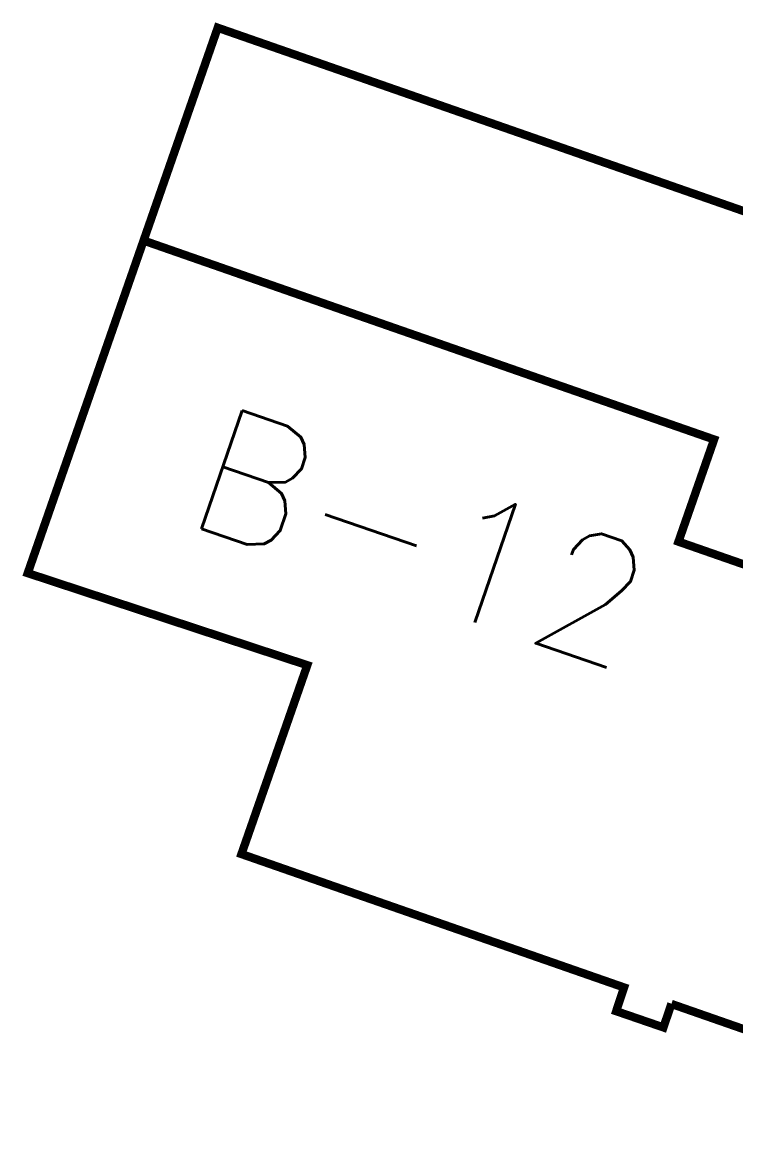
# Model space of a CAD drawing. Header units: inches. Extents: x 350994 to 353538, y 1581369 to 1583842.
# Drawn here: x 351430.25 to 351438.82, y 1583352.42 to 1583365.88 of the extents above; entities that cross this region are included whole.
import ezdxf
from ezdxf.enums import TextEntityAlignment as Align

# ---------------------------------------------------------------- set-up
doc = ezdxf.new("R2010")
doc.units = ezdxf.units.IN
doc.header["$MEASUREMENT"] = 0
doc.linetypes.add('1', pattern=[0])
doc.linetypes.add('ACAD_ISO03W100', pattern=[30, 12, -18])
for name, color, linetype in [('BOUNDARY', 5, 'Continuous'), ('BULDING', 5, '1'), ('CW', 94, '1')]:
    doc.layers.add(name, color=color, linetype=linetype)
doc.styles.add('ROMANS', font='ROMANS.shx')

msp = doc.modelspace()

# ---------------------------------------------------------------- linework, layer by layer
at = {"layer": 'BOUNDARY', "lineweight": 5, "elevation": 96.778}
msp.add_lwpolyline([(351438.047, 1583354.09, 0.1, 0.1, 0), (351437.95, 1583353.805, 0.1, 0.1, 0), (351437.383, 1583354, 0.1, 0.1, 0), (351437.477, 1583354.285, 0.1, 0.1, 0), (351437.477, 1583354.285, 0.1, 0.1, 0), (351432.88, 1583355.887, 0.1, 0.1, 0), (351433.671, 1583358.155, 0.1, 0.1, 0), (351430.312, 1583359.261, 0.1, 0.1, 0), (351431.704, 1583363.255, 0.1, 0.1, 0), (351438.559, 1583360.866, 0.1, 0.1, 0), (351438.131, 1583359.639, 0.1, 0.1, 0), (351440.751, 1583358.726, 0.1, 0.1, 0), (351441.179, 1583359.953, 0.1, 0.1, 0), (351448.034, 1583357.564, 0.1, 0.1, 0), (351446.642, 1583353.57, 0.1, 0.1, 0), (351443.41, 1583354.696, 0.1, 0.1, 0), (351442.64, 1583352.485, 0.1, 0.1, 0), (351438.046, 1583354.087, 0, 0, 0)], format="xyseb", dxfattribs=at)
at = {"layer": 'CW', "linetype": 'ACAD_ISO03W100', "lineweight": 5, "ltscale": 0.1, "const_width": 0.1, "elevation": 96.778}
msp.add_lwpolyline([(351431.704, 1583363.255), (351432.595, 1583365.811), (351448.925, 1583360.12), (351448.034, 1583357.564)], dxfattribs=at)

# ---------------------------------------------------------------- texts
at = {"layer": 'BULDING', "color": 0, "linetype": 'Continuous', "lineweight": 9, "style": 'ROMANS'}
msp.add_text('B-12', height=1.5, rotation=341.0931, dxfattribs=at).set_placement((351435.047, 1583359.68, 92.924), align=Align.MIDDLE_CENTER)

doc.saveas('drawing.dxf')
